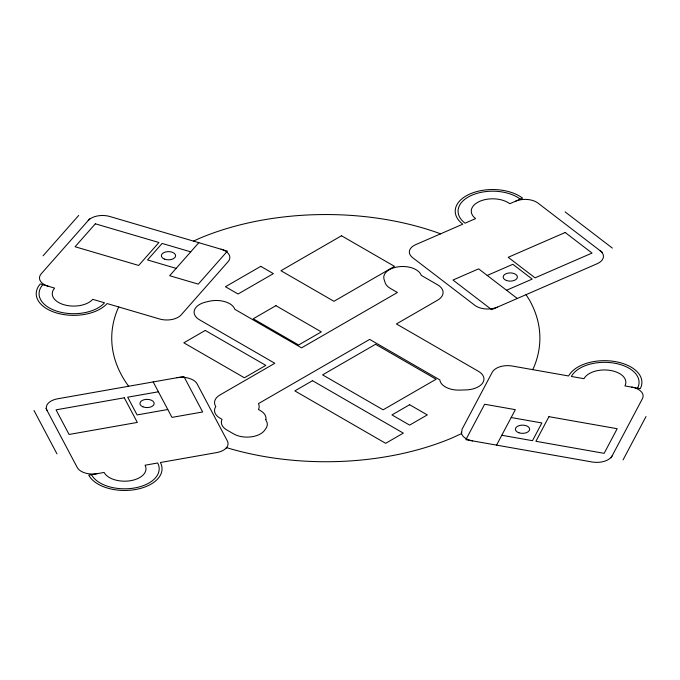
<?xml version="1.0" encoding="UTF-8"?>
<svg xmlns="http://www.w3.org/2000/svg" width="680" height="680" viewBox="0 0 680 680"><rect width="100%" height="100%" fill="white"/><g stroke="black" fill="none" stroke-linecap="round" stroke-linejoin="round"><path stroke-width="1.02" d="M226.185 448.06L226.542 447.593L228.625 448.264A214.072 123.598 0 0 0 451.639 438.133L461.558 433.619L462.017 429.326L492.277 372.198A16.056 9.274 0 0 1 512.321 366.044L568.625 375.98A37.459 21.633 0 0 1 615.4 361.624A37.459 21.633 0 0 1 640.271 388.628L624.92 385.925A21.412 12.359 0 0 0 610.708 370.49A21.412 12.359 0 0 0 583.976 378.692L571.353 376.465A34.612 19.983 0 0 1 614.567 363.197A34.612 19.983 0 0 1 637.542 388.152M118.77 306.986L117.648 309.289A214.072 123.598 0 0 0 128.027 385.433L128.681 386.257M532.678 369.639L533.97 366.988A214.072 123.598 0 0 0 529.406 299.948L526.039 294.67M496.57 445.119L515.346 409.657L484.636 404.243L465.86 439.696L592.101 461.983A16.056 9.274 0 0 0 612.153 455.829M611.108 457.802L642.404 398.701A16.056 9.274 0 0 0 631.745 387.124M623.05 459.91L646 416.568M43.069 255.816L78.701 215.441M89.828 218.713L41.233 273.776A16.056 9.274 0 0 0 48.255 286.238M198.815 242.683L169.66 275.714L198.271 284.138L227.426 251.099L109.803 216.495A16.056 9.274 0 0 0 88.213 220.55M193.477 241.111L199.98 238.144A214.072 123.598 0 0 1 437.665 232.755L440.521 233.861M487.22 275.442L512.865 264.291L532.193 279.098L506.549 290.25M158.397 391.782L127.687 397.197L137.079 414.927L167.79 409.504M511.173 417.537L541.875 422.96L532.491 440.691L501.781 435.268M190.723 251.855L162.112 243.44L147.526 259.955L176.137 268.379M565.106 211.896L612.348 248.089M602.378 252.433L537.957 203.073A16.056 9.274 0 0 0 515.474 201.255M517.284 298.477L478.635 268.863L452.99 280.024L491.64 309.638L597.065 263.764A16.056 9.274 0 0 0 600.227 250.784M153.179 381.93L171.964 417.384L202.666 411.969L183.889 376.507L57.647 398.795A16.056 9.274 0 0 0 46.988 410.363M45.942 408.399L77.24 467.491A16.056 9.274 0 0 0 97.282 473.646M34 410.507L56.95 453.84M42.848 284.648A34.612 19.983 0 0 0 57.97 311.525A34.612 19.983 0 0 0 104.525 302.796L92.76 299.336A21.412 12.359 0 0 1 63.962 304.733A21.412 12.359 0 0 1 54.612 288.107L40.307 283.9A37.459 21.633 0 0 0 56.678 312.995A37.459 21.633 0 0 0 107.066 303.543L159.519 318.971A16.056 9.274 0 0 0 181.118 314.925L228.089 261.698A16.056 9.274 0 0 0 221.068 249.228M91.485 474.674A34.612 19.983 0 0 0 134.7 487.942A34.612 19.983 0 0 0 157.675 462.987L145.053 465.213A21.412 12.359 0 0 1 130.84 480.649A21.412 12.359 0 0 1 104.108 472.447L88.757 475.159A37.459 21.633 0 0 0 135.532 489.515A37.459 21.633 0 0 0 160.412 462.51L216.707 452.574A16.056 9.274 0 0 0 227.367 440.997L197.115 383.868A16.056 9.274 0 0 0 177.064 377.714M472.685 440.904A16.056 9.274 0 0 1 461.32 432.2M520.319 199.146A34.612 19.983 0 0 0 471.852 195.211A34.612 19.983 0 0 0 465.035 223.193L475.583 218.603A21.412 12.359 0 0 1 479.791 201.297A21.412 12.359 0 0 1 509.771 203.728L522.597 198.152A37.459 21.633 0 0 0 470.135 193.894A37.459 21.633 0 0 0 462.757 224.188L415.743 244.638A16.056 9.274 0 0 0 412.582 257.626L474.852 305.328A16.056 9.274 0 0 0 497.335 307.156M265.889 419.416L265.889 420.206A18.912 10.914 0 0 1 265.854 428.561A54.298 31.348 0 0 1 263.729 431.375A18.912 10.914 0 0 1 233.699 433.925L226.882 429.998A18.912 10.914 0 0 1 221.705 420.147L222.054 419.339L220.074 418.2A18.912 10.914 0 0 1 215.347 407.303L215.823 406.546L215.347 405.781A18.912 10.914 0 0 1 220.074 394.893L274.822 363.281L199.639 319.872A18.912 10.914 0 0 1 205.87 302.048A54.68 31.569 0 0 1 210.876 300.925A18.904 10.914 0 0 1 234.829 309.315L301.563 347.846L397.434 292.493L390.371 288.413A18.912 10.914 0 0 1 385.161 282.719L384.089 279.438A18.912 10.914 0 0 1 398.25 266.798A18.912 10.914 0 0 1 420.818 274.346L421.234 275.357L437.546 284.775A18.912 10.914 0 0 1 437.546 300.212L396.423 323.952L478.423 371.297A18.912 10.914 0 0 1 482.698 382.933A18.912 10.914 0 0 1 466.021 389.921L459.697 390.107A18.912 10.914 0 0 1 440.019 380.834L439.858 379.907L369.682 339.397L258.451 403.614L258.8 404.413A18.912 10.914 0 0 1 258.8 408.671L258.451 409.479L260.44 410.618A18.912 10.914 0 0 1 265.889 419.416M548.938 416.67L535.899 441.294L604.146 453.339L617.185 428.714L548.938 416.67M95.344 223.805L75.097 246.746L138.678 265.447L158.933 242.505L95.344 223.805M260.772 266.348L225.454 286.739L238.068 294.015L273.385 273.624L260.772 266.348M341.504 235.756L280.95 270.716L333.94 301.3L394.485 266.348L341.504 235.756M205.267 330.438L183.821 342.813L244.375 377.774L265.82 365.389L205.267 330.438M275.91 305.668L253.206 318.784L298.613 344.998L321.317 331.891L275.91 305.668M312.494 380.69L294.831 390.881L385.653 443.317L403.317 433.126L312.494 380.69M375.564 344.275L322.583 374.858L383.129 409.819L436.118 379.227L375.564 344.275M409.624 404.719L391.96 414.919L409.624 425.111L427.286 414.919L409.624 404.719M565.19 232.5L508.198 257.295L535.041 277.856L592.034 253.062L565.19 232.5M124.279 397.8L56.041 409.844L69.079 434.469L137.317 422.425L124.279 397.8M164.45 259.114A7.14 4.122 0 0 0 175.601 256.046A7.14 4.122 0 0 0 165.418 252A7.14 4.122 0 0 0 164.45 259.114M142.91 406.827A7.14 4.122 0 0 0 154.156 403.869A7.14 4.122 0 0 0 144.101 399.721A7.14 4.122 0 0 0 142.91 406.827M518.933 432.803A7.14 4.122 0 0 0 529.652 429.241A7.14 4.122 0 0 0 518.959 425.663A7.14 4.122 0 0 0 518.933 432.803M506.456 280.5A7.14 4.122 0 0 0 517.404 277.194A7.14 4.122 0 0 0 506.965 273.368A7.14 4.122 0 0 0 506.456 280.5"/></g></svg>
